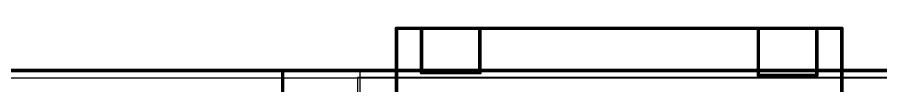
# Model space of a CAD drawing. Header units: inches. Extents: x 0 to 208, y 0 to 213.
# Drawn here: x 3.545 to 4.767, y 4.31 to 4.393 of the extents above; entities that cross this region are included whole.
import ezdxf

# ---------------------------------------------------------------- set-up
doc = ezdxf.new("R2010")
doc.units = ezdxf.units.IN
doc.header["$MEASUREMENT"] = 0
for name, color, linetype in [('Board_Outline', 216, 'Continuous'), ('Bottom Layer', 5, 'Continuous'), ('L2_GND1', 16, 'Continuous'), ('L3_SIG1', 76, 'Continuous'), ('L4_PWR', 90, 'Continuous'), ('L5_GND2', 156, 'Continuous'), ('L6_SIG2', 130, 'Continuous'), ('L7_GND3', 216, 'Continuous'), ('Top Layer', 1, 'Continuous'), ('Top Overlay', 2, 'Continuous')]:
    doc.layers.add(name, color=color, linetype=linetype)

# ---------------------------------------------------------------- blocks, each defined once
blk = doc.blocks.new('HR911130C_518')
at = {"layer": 'Top Overlay'}
for points in [[(-0.315, 0.5026, 0.005, 0.005, 0), (0.315, 0.5026, 0.005, 0.005, 0)], [(-0.315, -0.3374, 0.005, 0.005, 0), (-0.315, 0.5026, 0.005, 0.005, 0)], [(-0.2795, 0.4398, 0.005, 0.005, 0), (-0.2795, 0.5028, 0.005, 0.005, 0)], [(-0.1969, 0.4713, 0.005, 0.005, 0), (-0.1969, 0.5028, 0.005, 0.005, 0)], [(0.1968, 0.4359, 0.005, 0.005, 0), (0.1968, 0.4989, 0.005, 0.005, 0)], [(0.2795, 0.4674, 0.005, 0.005, 0), (0.2795, 0.4989, 0.005, 0.005, 0)], [(0.315, -0.3374, 0.005, 0.005, 0), (0.315, 0.5026, 0.005, 0.005, 0)], [(-0.1969, 0.4398, 0.005, 0.005, 0), (-0.1969, 0.4713, 0.005, 0.005, 0)], [(0.2795, 0.4359, 0.005, 0.005, 0), (0.2795, 0.4674, 0.005, 0.005, 0)], [(-0.2795, 0.4398, 0.005, 0.005, 0), (-0.1969, 0.4398, 0.005, 0.005, 0)], [(0.1968, 0.4359, 0.005, 0.005, 0), (0.2795, 0.4359, 0.005, 0.005, 0)]]:
    blk.add_lwpolyline(points, format="xyseb", dxfattribs=at)
for points in [[(-0.3163, 0.5026, 0.0025, 0.0025, 1), (-0.3138, 0.5026, 0.0025, 0.0025, 1)], [(-0.3163, 0.5026, 0.0025, 0.0025, 1), (-0.3138, 0.5026, 0.0025, 0.0025, 1)], [(-0.2808, 0.5028, 0.0025, 0.0025, 1), (-0.2783, 0.5028, 0.0025, 0.0025, 1)], [(-0.1981, 0.5028, 0.0025, 0.0025, 1), (-0.1956, 0.5028, 0.0025, 0.0025, 1)], [(0.1956, 0.4989, 0.0025, 0.0025, 1), (0.1981, 0.4989, 0.0025, 0.0025, 1)], [(0.2782, 0.4989, 0.0025, 0.0025, 1), (0.2807, 0.4989, 0.0025, 0.0025, 1)], [(0.3137, 0.5026, 0.0025, 0.0025, 1), (0.3162, 0.5026, 0.0025, 0.0025, 1)], [(0.3137, 0.5026, 0.0025, 0.0025, 1), (0.3162, 0.5026, 0.0025, 0.0025, 1)], [(-0.1981, 0.4713, 0.0025, 0.0025, 1), (-0.1956, 0.4713, 0.0025, 0.0025, 1)], [(-0.1981, 0.4713, 0.0025, 0.0025, 1), (-0.1956, 0.4713, 0.0025, 0.0025, 1)], [(0.2782, 0.4674, 0.0025, 0.0025, 1), (0.2807, 0.4674, 0.0025, 0.0025, 1)], [(0.2782, 0.4674, 0.0025, 0.0025, 1), (0.2807, 0.4674, 0.0025, 0.0025, 1)], [(-0.2808, 0.4398, 0.0025, 0.0025, 1), (-0.2783, 0.4398, 0.0025, 0.0025, 1)], [(-0.2808, 0.4398, 0.0025, 0.0025, 1), (-0.2783, 0.4398, 0.0025, 0.0025, 1)], [(-0.1981, 0.4398, 0.0025, 0.0025, 1), (-0.1956, 0.4398, 0.0025, 0.0025, 1)], [(-0.1981, 0.4398, 0.0025, 0.0025, 1), (-0.1956, 0.4398, 0.0025, 0.0025, 1)], [(0.1956, 0.4359, 0.0025, 0.0025, 1), (0.1981, 0.4359, 0.0025, 0.0025, 1)], [(0.1956, 0.4359, 0.0025, 0.0025, 1), (0.1981, 0.4359, 0.0025, 0.0025, 1)], [(0.2782, 0.4359, 0.0025, 0.0025, 1), (0.2807, 0.4359, 0.0025, 0.0025, 1)], [(0.2782, 0.4359, 0.0025, 0.0025, 1), (0.2807, 0.4359, 0.0025, 0.0025, 1)]]:
    blk.add_lwpolyline(points, format="xyseb", close=True, dxfattribs=at)
blk = doc.blocks.new('U224_081N_1BR61_528')
at = {"layer": 'Top Overlay'}
for points in [[(-0.2602, -0.186, 0.005, 0.005, 0), (-0.2602, -0.4805, 0.005, 0.005, 0)], [(0.2571, -0.4805, 0.005, 0.005, 0), (-0.2602, -0.4805, 0.005, 0.005, 0)]]:
    blk.add_lwpolyline(points, format="xyseb", dxfattribs=at)
blk.add_lwpolyline([(-0.2615, -0.4805, 0.0025, 0.0025, 1), (-0.259, -0.4805, 0.0025, 0.0025, 1)], format="xyseb", close=True, dxfattribs=at)
blk.add_lwpolyline([(-0.2615, -0.4805, 0.0025, 0.0025, 1), (-0.259, -0.4805, 0.0025, 0.0025, 1)], format="xyseb", close=True, dxfattribs=at)

msp = doc.modelspace()

# ---------------------------------------------------------------- linework, layer by layer
at = {"layer": 'Board_Outline'}
msp.add_lwpolyline([(0, 4.3307, 0.005, 0.005, 0), (5.9055, 4.3307, 0.005, 0.005, 0)], format="xyseb", dxfattribs=at)
at = {"layer": 'Bottom Layer'}
for p, q in [((3.0496, 4.3205), (4.0267, 4.3205)), ((5.4593, 4.321), (4.0267, 4.321)), ((4.0267, 4.321), (4.0267, 3.5331)), ((4.0267, 4.3205), (4.0267, 3.8433))]:
    msp.add_line(p, q, dxfattribs=at)
at = {"layer": 'L2_GND1'}
msp.add_line((3.0825, 4.3205), (5.8953, 4.3205), dxfattribs=at)
at = {"layer": 'L3_SIG1'}
msp.add_line((3.0496, 4.3205), (5.8953, 4.3205), dxfattribs=at)
at = {"layer": 'L4_PWR'}
msp.add_line((3.1207, 4.3205), (5.8953, 4.3205), dxfattribs=at)
at = {"layer": 'L5_GND2'}
msp.add_line((3.0496, 4.3205), (5.8953, 4.3205), dxfattribs=at)
at = {"layer": 'L6_SIG2'}
msp.add_line((3.0496, 4.3205), (5.8953, 4.3205), dxfattribs=at)
at = {"layer": 'L7_GND3'}
msp.add_line((3.0496, 4.3205), (5.8953, 4.3205), dxfattribs=at)
at = {"layer": 'Top Layer'}
for p, q in [((5.4626, 4.3307), (4.03, 4.3307)), ((4.03, 4.3307), (4.03, 3.5428)), ((3.0496, 4.3205), (4.03, 4.3205)), ((4.03, 4.3205), (4.03, 3.5428))]:
    msp.add_line(p, q, dxfattribs=at)

# ---------------------------------------------------------------- block references
msp.add_blockref('HR911130C_518', (4.3966, 3.8879))
at = {"rotation": 180}
msp.add_blockref('U224_081N_1BR61_528', (3.6606, 3.8502), dxfattribs=at)

doc.saveas('drawing.dxf')
